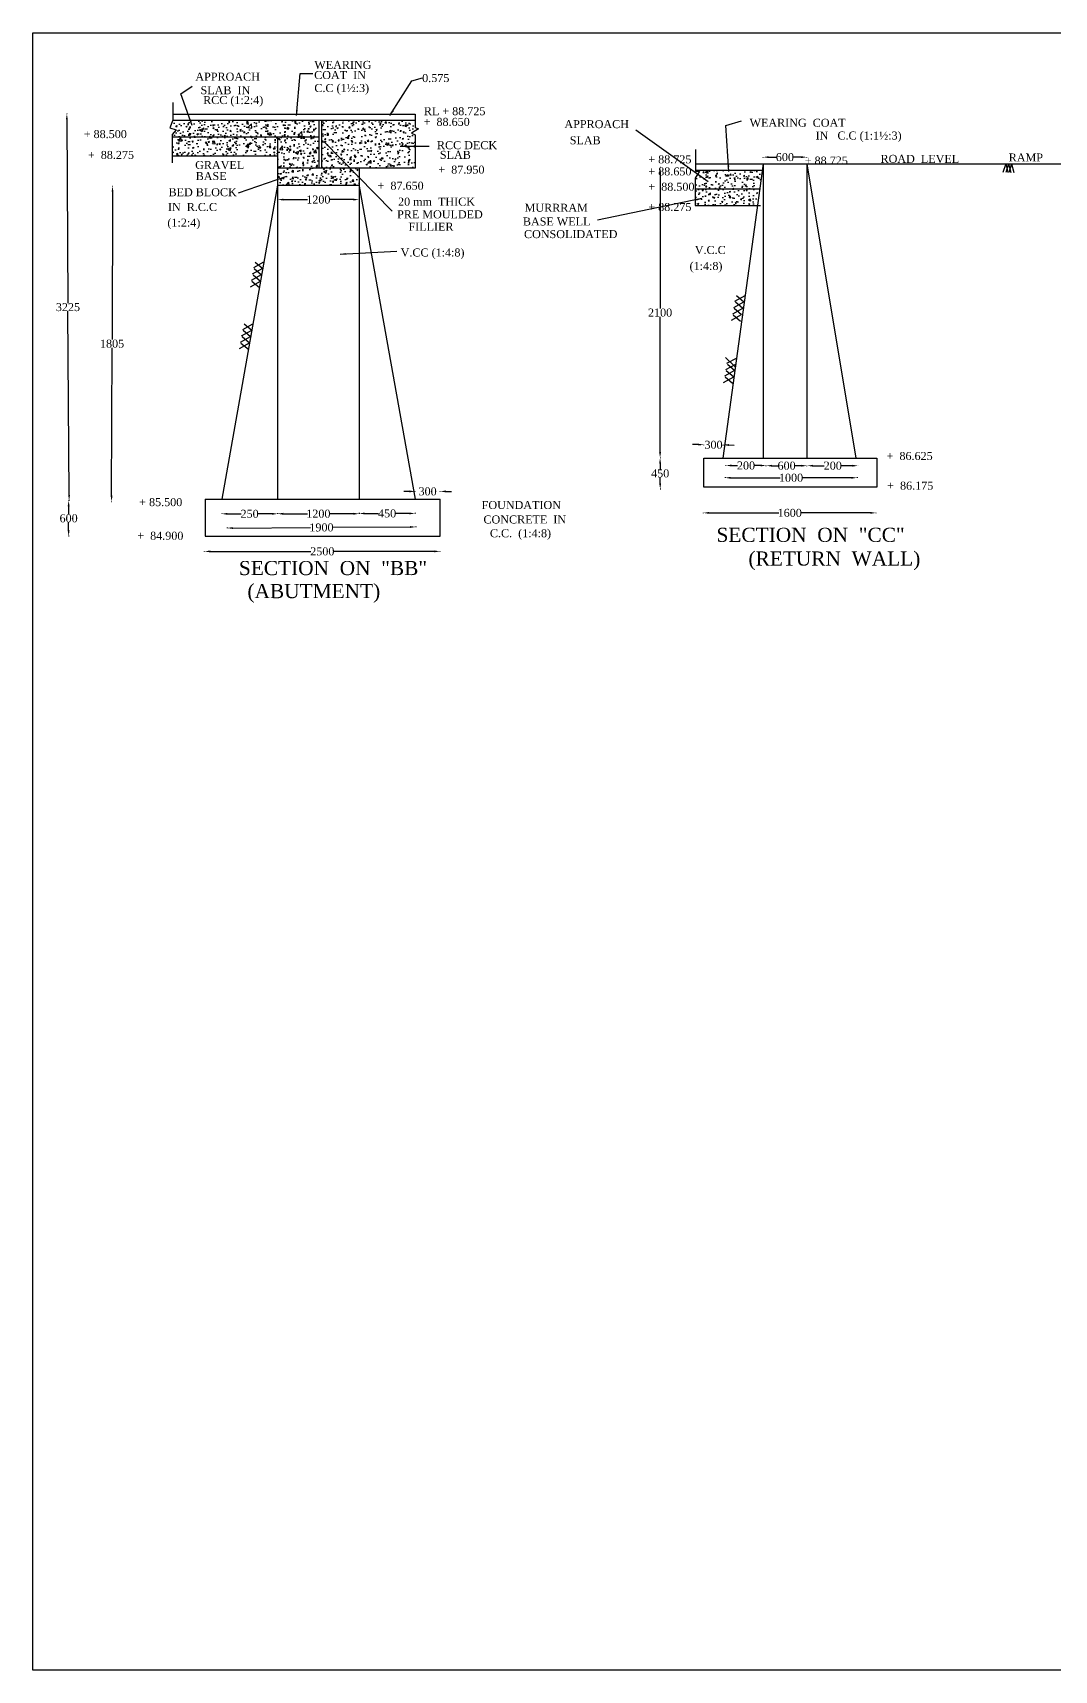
# Model space of a CAD drawing. Header units: millimetres. Extents: x 999 to 27716, y 555 to 17945.
# Drawn here: x 999 to 11843, y 555 to 17945 of the extents above; entities that cross this region are included whole.
import ezdxf

# ---------------------------------------------------------------- set-up
doc = ezdxf.new("R2010")
doc.units = ezdxf.units.MM
doc.header["$MEASUREMENT"] = 0
for name, color, linetype in [('DIM', 5, 'Continuous'), ('DWG.LINE', 10, 'Continuous'), ('HATCH', 2, 'Continuous'), ('TEXT', 7, 'Continuous')]:
    doc.layers.add(name, color=color, linetype=linetype)
doc.layers.add('DO LINE', color=3, linetype='Continuous', plot=False)
doc.layers.add('TITLE', color=7, linetype='Continuous', lineweight=30)
doc.styles.get("Standard").update_dxf_attribs({"font": 'TIMES.TTF', "height": 85})
doc.dimstyles.get("Standard").update_dxf_attribs({"dimtxt": 85, "dimasz": 60, "dimexe": 0.18, "dimexo": 0.0625, "dimgap": 0.09, "dimtad": 0, "dimtih": 1, "dimtoh": 1, "dimdec": 0, "dimzin": 0, "dimdsep": 46, "dimtxsty": 'Standard', "dimcen": 300, "dimclre": 256, "dimclrt": 4, "dimadec": 0, "dimazin": 0, "dimtfac": 1, "dimtdec": 0, "dimtofl": 0, "dimtmove": 0, "dimatfit": 3, "dimfxl": 5, "dimfxlon": 1, "dimtolj": 1, "dimtzin": 0, "dimarcsym": 0})
pattern_1 = [(50, (0, 0), (143.45204, -12.5504), [15, -165]), (355, (0, 0), (-27.7503, 150.4384), [12, -132]), (100.4514, (11.95, -1.05), (115.7019, 137.8879), [12.748, -140.2284]), (46.1842, (0, 40), (213.4482, -33.1038), [22.5, -247.5]), (96.6356, (17.79, 37.24), (186.9325, 194.8236), [19.122, -210.3426]), (351.1842, (0, 40), (186.9324, 194.8237), [18, -198]), (21, (20, 30), (119.3814, -80.5238), [15, -165]), (326, (20, 30), (48.6631, 145.03), [12, -132]), (71.4514, (29.95, 23.29), (168.0445, 64.5061), [12.748, -140.2284]), (37.5, (0, 0), (2.43197, 66.57877), [0, -130.4, 0, -134, 0, -132.5]), (7.5, (0, 0), (52.6139, 78.88234), [0, -76.4, 0, -127.4, 0, -50.5]), (327.5, (-44.6, 0), (106.76449, -4.51097), [0, -50, 0, -156, 0, -207]), (317.5, (-64.6, 0), (116.63723, 20.021), [0, -65, 0, -103.6, 0, -147])]

# ---------------------------------------------------------------- blocks, each defined once
blk = doc.blocks.new('*D2')
at = {"layer": 'Defpoints', "color": 0, "ltscale": 0.2}
for p in [(2823, 12371), (5323, 12437), (5323, 12371)]:
    blk.add_point(p, dxfattribs=at)
at = {"layer": 'DIM', "lineweight": -2, "ltscale": 0.2}
for p, q in [((2823, 12432), (2823, 12437)), ((5323, 12432), (5323, 12437))]:
    blk.add_line(p, q, dxfattribs=at)
at = {"layer": 'DIM', "color": 0, "lineweight": -2, "ltscale": 0.2}
for p, q in [((2883, 12437), (3951, 12437)), ((5263, 12437), (4195, 12437))]:
    blk.add_line(p, q, dxfattribs=at)
at = {"layer": 'DIM', "color": 0, "ltscale": 0.2}
for points in [[(2883, 12447), (2883, 12427), (2823, 12437)], [(5263, 12447), (5263, 12427), (5323, 12437)]]:
    blk.add_solid(points, dxfattribs=at)
at = {"layer": 'DIM', "color": 4, "ltscale": 0.2, "insert": (4073, 12437), "char_height": 85, "attachment_point": 5}
blk.add_mtext('\\A1;2500', dxfattribs=at)
blk = doc.blocks.new('*D3')
at = {"layer": 'Defpoints', "color": 0, "ltscale": 0.2}
for p in [(3005, 12993), (3598, 12993), (3598, 12836)]:
    blk.add_point(p, dxfattribs=at)
at = {"layer": 'DIM', "lineweight": -2, "ltscale": 0.2}
for p, q in [((3005, 12841), (3005, 12836)), ((3598, 12841), (3598, 12836))]:
    blk.add_line(p, q, dxfattribs=at)
at = {"layer": 'DIM', "color": 0, "lineweight": -2, "ltscale": 0.2}
for p, q in [((3065, 12836), (3211, 12836)), ((3538, 12836), (3392, 12836))]:
    blk.add_line(p, q, dxfattribs=at)
at = {"layer": 'DIM', "color": 0, "ltscale": 0.2}
for points in [[(3065, 12846), (3065, 12826), (3005, 12836)], [(3538, 12846), (3538, 12826), (3598, 12836)]]:
    blk.add_solid(points, dxfattribs=at)
at = {"layer": 'DIM', "color": 4, "ltscale": 0.2, "insert": (3301, 12836), "char_height": 85, "attachment_point": 5}
blk.add_mtext('\\A1;250', dxfattribs=at)
blk = doc.blocks.new('*D4')
at = {"layer": 'Defpoints', "color": 0, "ltscale": 0.2}
for p in [(3598, 12993), (4464, 12993), (4464, 12837)]:
    blk.add_point(p, dxfattribs=at)
at = {"layer": 'DIM', "lineweight": -2, "ltscale": 0.2}
for p, q in [((3598, 12842), (3598, 12837)), ((4464, 12842), (4464, 12837))]:
    blk.add_line(p, q, dxfattribs=at)
at = {"layer": 'DIM', "color": 0, "lineweight": -2, "ltscale": 0.2}
for p, q in [((3658, 12837), (3915, 12837)), ((4404, 12837), (4147, 12837))]:
    blk.add_line(p, q, dxfattribs=at)
at = {"layer": 'DIM', "color": 0, "ltscale": 0.2}
for points in [[(3658, 12847), (3658, 12827), (3598, 12837)], [(4404, 12847), (4404, 12827), (4464, 12837)]]:
    blk.add_solid(points, dxfattribs=at)
at = {"layer": 'DIM', "color": 4, "ltscale": 0.2, "insert": (4031, 12837), "char_height": 85, "attachment_point": 5}
blk.add_mtext('\\A1;1200', dxfattribs=at)
blk = doc.blocks.new('*D5')
at = {"layer": 'Defpoints', "color": 0, "ltscale": 0.2}
for p in [(4464, 12993), (5058, 12993), (5058, 12840)]:
    blk.add_point(p, dxfattribs=at)
at = {"layer": 'DIM', "lineweight": -2, "ltscale": 0.2}
for p, q in [((4464, 12845), (4464, 12840)), ((5058, 12845), (5058, 12840))]:
    blk.add_line(p, q, dxfattribs=at)
at = {"layer": 'DIM', "color": 0, "lineweight": -2, "ltscale": 0.2}
for p, q in [((4524, 12840), (4670, 12840)), ((4998, 12840), (4852, 12840))]:
    blk.add_line(p, q, dxfattribs=at)
at = {"layer": 'DIM', "color": 0, "ltscale": 0.2}
for points in [[(4524, 12850), (4524, 12830), (4464, 12840)], [(4998, 12850), (4998, 12830), (5058, 12840)]]:
    blk.add_solid(points, dxfattribs=at)
at = {"layer": 'DIM', "color": 4, "ltscale": 0.2, "insert": (4761, 12840), "char_height": 85, "attachment_point": 5}
blk.add_mtext('\\A1;450', dxfattribs=at)
blk = doc.blocks.new('*D6')
at = {"layer": 'Defpoints', "color": 0, "ltscale": 0.2}
for p in [(5325, 13074), (5058, 12993), (5325, 12993)]:
    blk.add_point(p, dxfattribs=at)
at = {"layer": 'DIM', "color": 0, "lineweight": -2, "ltscale": 0.2}
for p, q in [((4998, 13074), (4938, 13074)), ((5385, 13074), (5445, 13074))]:
    blk.add_line(p, q, dxfattribs=at)
at = {"layer": 'DIM', "lineweight": -2, "ltscale": 0.2}
for p, q in [((5058, 13069), (5058, 13074)), ((5325, 13069), (5325, 13074))]:
    blk.add_line(p, q, dxfattribs=at)
at = {"layer": 'DIM', "color": 0, "ltscale": 0.2}
for points in [[(4998, 13084), (4998, 13064), (5058, 13074)], [(5385, 13084), (5385, 13064), (5325, 13074)]]:
    blk.add_solid(points, dxfattribs=at)
at = {"layer": 'DIM', "color": 4, "ltscale": 0.2, "insert": (5191, 13074), "char_height": 85, "attachment_point": 5}
blk.add_mtext('\\A1;300', dxfattribs=at)
blk = doc.blocks.new('*D7')
at = {"layer": 'Defpoints', "color": 0, "ltscale": 0.2}
for p in [(3063, 12701), (5065, 12713), (5066, 12697)]:
    blk.add_point(p, dxfattribs=at)
at = {"layer": 'DIM', "color": 0, "lineweight": -2, "ltscale": 0.2}
for p, q in [((5006, 12696), (4180, 12691)), ((3123, 12685), (3948, 12690))]:
    blk.add_line(p, q, dxfattribs=at)
at = {"layer": 'DIM', "lineweight": -2, "ltscale": 0.2}
for p, q in [((5066, 12702), (5066, 12696)), ((3063, 12690), (3063, 12684))]:
    blk.add_line(p, q, dxfattribs=at)
at = {"layer": 'DIM', "color": 0, "ltscale": 0.2}
for points in [[(3123, 12695), (3123, 12675), (3063, 12685)], [(5005, 12706), (5006, 12686), (5066, 12697)]]:
    blk.add_solid(points, dxfattribs=at)
at = {"layer": 'DIM', "color": 4, "ltscale": 0.2, "insert": (4064, 12691), "char_height": 85, "attachment_point": 5}
blk.add_mtext('\\A1;1900', dxfattribs=at)
blk = doc.blocks.new('*D8')
at = {"layer": 'Defpoints', "color": 0, "ltscale": 0.2}
for p in [(1843, 16317), (1846, 16317), (1832, 12968)]:
    blk.add_point(p, dxfattribs=at)
at = {"layer": 'DIM', "color": 0, "lineweight": -2, "ltscale": 0.2}
for p, q in [((1846, 16257), (1841, 14686)), ((1836, 13028), (1841, 14599))]:
    blk.add_line(p, q, dxfattribs=at)
at = {"layer": 'DIM', "lineweight": -2, "ltscale": 0.2}
for p, q in [((1843, 16317), (1847, 16317)), ((1832, 12968), (1836, 12968))]:
    blk.add_line(p, q, dxfattribs=at)
at = {"layer": 'DIM', "color": 0, "ltscale": 0.2}
for points in [[(1836, 16257), (1856, 16257), (1846, 16317)], [(1826, 13028), (1846, 13028), (1836, 12968)]]:
    blk.add_solid(points, dxfattribs=at)
at = {"layer": 'DIM', "color": 4, "ltscale": 0.2, "insert": (1841, 14643), "char_height": 85, "attachment_point": 5}
blk.add_mtext('\\A1;1805', dxfattribs=at)
blk = doc.blocks.new('*D9')
at = {"layer": 'Defpoints', "color": 0, "ltscale": 0.2}
for p in [(1365, 17084), (1385, 12977), (1389, 12977)]:
    blk.add_point(p, dxfattribs=at)
at = {"layer": 'DIM', "lineweight": -2, "ltscale": 0.2}
for p, q in [((1365, 17084), (1361, 17084)), ((1389, 12977), (1385, 12977))]:
    blk.add_line(p, q, dxfattribs=at)
at = {"layer": 'DIM', "color": 0, "lineweight": -2, "ltscale": 0.2}
for p, q in [((1361, 17024), (1373, 15074)), ((1385, 13037), (1373, 14987))]:
    blk.add_line(p, q, dxfattribs=at)
at = {"layer": 'DIM', "color": 0, "ltscale": 0.2}
for points in [[(1371, 17024), (1351, 17024), (1361, 17084)], [(1395, 13037), (1375, 13037), (1385, 12977)]]:
    blk.add_solid(points, dxfattribs=at)
at = {"layer": 'DIM', "color": 4, "ltscale": 0.2, "insert": (1373, 15031), "char_height": 85, "attachment_point": 5}
blk.add_mtext('\\A1;3225', dxfattribs=at)
blk = doc.blocks.new('*D10')
at = {"layer": 'Defpoints', "color": 0, "ltscale": 0.2}
for p in [(1385, 12977), (1380, 12599), (1385, 12599)]:
    blk.add_point(p, dxfattribs=at)
at = {"layer": 'DIM', "lineweight": -2, "ltscale": 0.2}
for p, q in [((1385, 12977), (1380, 12977)), ((1385, 12599), (1380, 12599))]:
    blk.add_line(p, q, dxfattribs=at)
at = {"layer": 'DIM', "color": 0, "lineweight": -2, "ltscale": 0.2}
for p, q in [((1380, 12917), (1380, 12831)), ((1380, 12659), (1380, 12745))]:
    blk.add_line(p, q, dxfattribs=at)
at = {"layer": 'DIM', "color": 0, "ltscale": 0.2}
for points in [[(1370, 12917), (1390, 12917), (1380, 12977)], [(1370, 12659), (1390, 12659), (1380, 12599)]]:
    blk.add_solid(points, dxfattribs=at)
at = {"layer": 'DIM', "color": 4, "ltscale": 0.2, "insert": (1380, 12788), "char_height": 85, "attachment_point": 5}
blk.add_mtext('\\A1;600', dxfattribs=at)
blk = doc.blocks.new('*D11')
at = {"layer": 'Defpoints', "color": 0, "ltscale": 0.2}
for p in [(3598, 16325), (4464, 16325), (4464, 16173)]:
    blk.add_point(p, dxfattribs=at)
at = {"layer": 'DIM', "lineweight": -2, "ltscale": 0.2}
for p, q in [((3598, 16178), (3598, 16172)), ((4464, 16178), (4464, 16172))]:
    blk.add_line(p, q, dxfattribs=at)
at = {"layer": 'DIM', "color": 0, "lineweight": -2, "ltscale": 0.2}
for p, q in [((3658, 16173), (3915, 16173)), ((4404, 16173), (4147, 16173))]:
    blk.add_line(p, q, dxfattribs=at)
at = {"layer": 'DIM', "color": 0, "ltscale": 0.2}
for points in [[(3658, 16183), (3658, 16163), (3598, 16173)], [(4404, 16183), (4404, 16163), (4464, 16173)]]:
    blk.add_solid(points, dxfattribs=at)
at = {"layer": 'DIM', "color": 4, "ltscale": 0.2, "insert": (4031, 16173), "char_height": 85, "attachment_point": 5}
blk.add_mtext('\\A1;1200', dxfattribs=at)
blk = doc.blocks.new('*D12')
at = {"layer": 'Defpoints', "color": 0, "ltscale": 0.2}
for p in [(8752, 16553), (9216, 16624), (9216, 16553)]:
    blk.add_point(p, dxfattribs=at)
at = {"layer": 'DIM', "lineweight": -2, "ltscale": 0.2}
for p, q in [((8752, 16619), (8752, 16624)), ((9216, 16619), (9216, 16624))]:
    blk.add_line(p, q, dxfattribs=at)
at = {"layer": 'DIM', "color": 0, "lineweight": -2, "ltscale": 0.2}
for p, q in [((8812, 16624), (8894, 16624)), ((9156, 16624), (9073, 16624))]:
    blk.add_line(p, q, dxfattribs=at)
at = {"layer": 'DIM', "color": 0, "ltscale": 0.2}
for points in [[(8812, 16634), (8812, 16614), (8752, 16624)], [(9156, 16634), (9156, 16614), (9216, 16624)]]:
    blk.add_solid(points, dxfattribs=at)
at = {"layer": 'DIM', "color": 4, "ltscale": 0.2, "insert": (8984, 16624), "char_height": 85, "attachment_point": 5}
blk.add_mtext('\\A1;600', dxfattribs=at)
blk = doc.blocks.new('*D13')
at = {"layer": 'Defpoints', "color": 0, "ltscale": 0.2}
for p in [(7675, 16515), (7659, 13431), (7675, 13431)]:
    blk.add_point(p, dxfattribs=at)
at = {"layer": 'DIM', "lineweight": -2, "ltscale": 0.2}
for p, q in [((7664, 16515), (7659, 16515)), ((7664, 13431), (7659, 13431))]:
    blk.add_line(p, q, dxfattribs=at)
at = {"layer": 'DIM', "color": 0, "lineweight": -2, "ltscale": 0.2}
for p, q in [((7659, 16455), (7659, 15016)), ((7659, 13491), (7659, 14929))]:
    blk.add_line(p, q, dxfattribs=at)
at = {"layer": 'DIM', "color": 0, "ltscale": 0.2}
for points in [[(7649, 16455), (7669, 16455), (7659, 16515)], [(7649, 13491), (7669, 13491), (7659, 13431)]]:
    blk.add_solid(points, dxfattribs=at)
at = {"layer": 'DIM', "color": 4, "ltscale": 0.2, "insert": (7659, 14973), "char_height": 85, "attachment_point": 5}
blk.add_mtext('\\A1;2100', dxfattribs=at)
blk = doc.blocks.new('*D14')
at = {"layer": 'Defpoints', "color": 0, "ltscale": 0.2}
for p in [(7659, 13431), (7675, 13431), (7676, 13099)]:
    blk.add_point(p, dxfattribs=at)
at = {"layer": 'DIM', "lineweight": -2, "ltscale": 0.2}
for p, q in [((7664, 13431), (7659, 13431)), ((7665, 13099), (7660, 13099))]:
    blk.add_line(p, q, dxfattribs=at)
at = {"layer": 'DIM', "color": 0, "lineweight": -2, "ltscale": 0.2}
for p, q in [((7659, 13371), (7660, 13308)), ((7660, 13159), (7660, 13221))]:
    blk.add_line(p, q, dxfattribs=at)
at = {"layer": 'DIM', "color": 0, "ltscale": 0.2}
for points in [[(7669, 13371), (7649, 13370), (7659, 13431)], [(7670, 13159), (7650, 13159), (7660, 13099)]]:
    blk.add_solid(points, dxfattribs=at)
at = {"layer": 'DIM', "color": 4, "ltscale": 0.2, "insert": (7660, 13265), "char_height": 85, "attachment_point": 5}
blk.add_mtext('\\A1;450', dxfattribs=at)
blk = doc.blocks.new('*D15')
at = {"layer": 'Defpoints', "color": 0, "ltscale": 0.2}
for p in [(8327, 13568), (8123, 13431), (8325, 13428)]:
    blk.add_point(p, dxfattribs=at)
at = {"layer": 'DIM', "color": 0, "lineweight": -2, "ltscale": 0.2}
for p, q in [((8064, 13571), (8004, 13572)), ((8387, 13567), (8447, 13566))]:
    blk.add_line(p, q, dxfattribs=at)
at = {"layer": 'DIM', "lineweight": -2, "ltscale": 0.2}
for p, q in [((8124, 13565), (8124, 13570)), ((8327, 13563), (8327, 13568))]:
    blk.add_line(p, q, dxfattribs=at)
at = {"layer": 'DIM', "color": 0, "ltscale": 0.2}
for points in [[(8064, 13581), (8064, 13561), (8124, 13570)], [(8387, 13577), (8387, 13557), (8327, 13568)]]:
    blk.add_solid(points, dxfattribs=at)
at = {"layer": 'DIM', "color": 4, "ltscale": 0.2, "insert": (8226, 13569), "char_height": 85, "attachment_point": 5}
blk.add_mtext('\\A1;300', dxfattribs=at)
blk = doc.blocks.new('*D16')
at = {"layer": 'Defpoints', "color": 0, "ltscale": 0.2}
for p in [(8357, 13326), (8786, 13349), (8786, 13326)]:
    blk.add_point(p, dxfattribs=at)
at = {"layer": 'DIM', "lineweight": -2, "ltscale": 0.2}
for p, q in [((8357, 13344), (8357, 13349)), ((8786, 13344), (8786, 13349))]:
    blk.add_line(p, q, dxfattribs=at)
at = {"layer": 'DIM', "color": 0, "lineweight": -2, "ltscale": 0.2}
for p, q in [((8417, 13349), (8481, 13349)), ((8726, 13349), (8662, 13349))]:
    blk.add_line(p, q, dxfattribs=at)
at = {"layer": 'DIM', "color": 0, "ltscale": 0.2}
for points in [[(8417, 13359), (8417, 13339), (8357, 13349)], [(8726, 13359), (8726, 13339), (8786, 13349)]]:
    blk.add_solid(points, dxfattribs=at)
at = {"layer": 'DIM', "color": 4, "ltscale": 0.2, "insert": (8571, 13349), "char_height": 85, "attachment_point": 5}
blk.add_mtext('\\A1;200', dxfattribs=at)
blk = doc.blocks.new('*D17')
at = {"layer": 'Defpoints', "color": 0, "ltscale": 0.2}
for p in [(8786, 13326), (9218, 13347), (9218, 13326)]:
    blk.add_point(p, dxfattribs=at)
at = {"layer": 'DIM', "lineweight": -2, "ltscale": 0.2}
for p, q in [((8786, 13342), (8786, 13347)), ((9218, 13342), (9218, 13347))]:
    blk.add_line(p, q, dxfattribs=at)
at = {"layer": 'DIM', "color": 0, "lineweight": -2, "ltscale": 0.2}
for p, q in [((8846, 13347), (8913, 13347)), ((9158, 13347), (9091, 13347))]:
    blk.add_line(p, q, dxfattribs=at)
at = {"layer": 'DIM', "color": 0, "ltscale": 0.2}
for points in [[(8846, 13357), (8846, 13337), (8786, 13347)], [(9158, 13357), (9158, 13337), (9218, 13347)]]:
    blk.add_solid(points, dxfattribs=at)
at = {"layer": 'DIM', "color": 4, "ltscale": 0.2, "insert": (9002, 13347), "char_height": 85, "attachment_point": 5}
blk.add_mtext('\\A1;600', dxfattribs=at)
blk = doc.blocks.new('*D18')
at = {"layer": 'Defpoints', "color": 0, "ltscale": 0.2}
for p in [(9223, 13346), (9761, 13347), (9761, 13346)]:
    blk.add_point(p, dxfattribs=at)
at = {"layer": 'DIM', "lineweight": -2, "ltscale": 0.2}
for p, q in [((9223, 13346), (9223, 13347)), ((9761, 13346), (9761, 13347))]:
    blk.add_line(p, q, dxfattribs=at)
at = {"layer": 'DIM', "color": 0, "lineweight": -2, "ltscale": 0.2}
for p, q in [((9283, 13347), (9401, 13347)), ((9701, 13347), (9583, 13347))]:
    blk.add_line(p, q, dxfattribs=at)
at = {"layer": 'DIM', "color": 0, "ltscale": 0.2}
for points in [[(9283, 13357), (9283, 13337), (9223, 13347)], [(9701, 13357), (9701, 13337), (9761, 13347)]]:
    blk.add_solid(points, dxfattribs=at)
at = {"layer": 'DIM', "color": 4, "ltscale": 0.2, "insert": (9492, 13347), "char_height": 85, "attachment_point": 5}
blk.add_mtext('\\A1;200', dxfattribs=at)
blk = doc.blocks.new('*D19')
at = {"layer": 'Defpoints', "color": 0, "ltscale": 0.2}
for p in [(8348, 13225), (9750, 13225), (9750, 13219)]:
    blk.add_point(p, dxfattribs=at)
at = {"layer": 'DIM', "lineweight": -2, "ltscale": 0.2}
for p, q in [((8348, 13224), (8348, 13219)), ((9750, 13224), (9750, 13219))]:
    blk.add_line(p, q, dxfattribs=at)
at = {"layer": 'DIM', "color": 0, "lineweight": -2, "ltscale": 0.2}
for p, q in [((8408, 13219), (8933, 13219)), ((9690, 13219), (9165, 13219))]:
    blk.add_line(p, q, dxfattribs=at)
at = {"layer": 'DIM', "color": 0, "ltscale": 0.2}
for points in [[(8408, 13229), (8408, 13209), (8348, 13219)], [(9690, 13229), (9690, 13209), (9750, 13219)]]:
    blk.add_solid(points, dxfattribs=at)
at = {"layer": 'DIM', "color": 4, "ltscale": 0.2, "insert": (9049, 13219), "char_height": 85, "attachment_point": 5}
blk.add_mtext('\\A1;1000', dxfattribs=at)
blk = doc.blocks.new('*D20')
at = {"layer": 'Defpoints', "color": 0, "ltscale": 0.2}
for p in [(8118, 12844), (9952, 12846), (9952, 12844)]:
    blk.add_point(p, dxfattribs=at)
at = {"layer": 'DIM', "lineweight": -2, "ltscale": 0.2}
for p, q in [((8118, 12844), (8118, 12847)), ((9952, 12844), (9952, 12847))]:
    blk.add_line(p, q, dxfattribs=at)
at = {"layer": 'DIM', "color": 0, "lineweight": -2, "ltscale": 0.2}
for p, q in [((8178, 12846), (8919, 12846)), ((9892, 12846), (9151, 12846))]:
    blk.add_line(p, q, dxfattribs=at)
at = {"layer": 'DIM', "color": 0, "ltscale": 0.2}
for points in [[(8178, 12856), (8178, 12836), (8118, 12846)], [(9892, 12856), (9892, 12836), (9952, 12846)]]:
    blk.add_solid(points, dxfattribs=at)
at = {"layer": 'DIM', "color": 4, "ltscale": 0.2, "insert": (9035, 12846), "char_height": 85, "attachment_point": 5}
blk.add_mtext('\\A1;1600', dxfattribs=at)

msp = doc.modelspace()

# ---------------------------------------------------------------- hatches: boundary and pattern name
at = {"layer": 'HATCH', "ltscale": 0.2}
h = msp.add_hatch(dxfattribs=at)
h.set_pattern_fill('AR-CONC', color=256, scale=50, style=0)
h.paths.add_polyline_path([(4035.1, 16839.5), (3597.5, 16839.5), (3597.5, 16325), (4463.8, 16325), (4463.8, 16505.2), (4035.1, 16505.2)])
h.paths.add_polyline_path([(4035.1, 17017.2), (2484.7, 17017.2), (2455.3, 16934.5), (2521.4, 16915.2), (2478.9, 16864.1), (2478.9, 16839.5), (4035.1, 16839.5)])
h.paths.add_polyline_path([(3597.5, 16839.5), (2478.9, 16839.5), (2478.9, 16638.8), (3597.5, 16638.8)])
h = msp.add_hatch(dxfattribs=at)
h.set_pattern_fill('AR-CONC', color=256, scale=20, style=0)
h.set_pattern_definition(pattern_1)
h.paths.add_polyline_path([(5060, 16860.4), (5019.9, 16878.3), (5095.9, 16925.4), (5059.9, 16937.1), (5059.9, 17017.2), (4063.5, 17017.2), (4063.5, 16505.2), (5060, 16505.2)])
h.paths.add_polyline_path([(4035.1, 16839.5), (3597.5, 16839.5), (3597.5, 16505.2), (4035.1, 16505.2)])
h.paths.add_polyline_path([(4035.1, 17017.2), (2484.7, 17017.2), (2455.3, 16934.5), (2521.4, 16915.2), (2478.9, 16864.1), (2478.9, 16839.5), (4035.1, 16839.5)])
h.paths.add_polyline_path([(3597.5, 16839.5), (2478.9, 16839.5), (2478.9, 16638.8), (3597.5, 16638.8)])
h = msp.add_hatch(dxfattribs=at)
h.set_pattern_fill('AR-CONC', color=256, scale=20, style=0)
h.set_pattern_definition(pattern_1)
h.paths.add_polyline_path([(3597.5, 16505.2), (3597.5, 16325), (4463.8, 16325), (4463.8, 16505.2)])
h = msp.add_hatch(dxfattribs=at)
h.set_pattern_fill('AR-CONC', color=256, scale=20, style=0)
h.set_pattern_definition(pattern_1)
h.paths.add_polyline_path([(8742.6, 16487.4), (8033.8, 16487.4), (8033.8, 16476.5), (8077.2, 16476.5), (8030.3, 16399), (8030.3, 16285.8), (8715.1, 16285.8)])
h.paths.add_polyline_path([(8715.1, 16285.8), (8030.3, 16285.8), (8030.3, 16108.7), (8690.9, 16108.7)])

# ---------------------------------------------------------------- linework, layer by layer
at = {"layer": 'DO LINE', "ltscale": 0.2}
for points in [[(8751.5, 16553.2), (8751.5, 13428.1)], [(9215.8, 16553.2), (9215.8, 13428.1)]]:
    msp.add_lwpolyline(points, dxfattribs=at)
at = {"layer": 'DWG.LINE', "ltscale": 0.2}
for points in [[(2484.7, 17205.5), (2484.7, 17017.2), (2455.3, 16934.5), (2521.4, 16915.2), (2478.9, 16864.1), (2478.9, 16565.3)], [(2484.7, 17079.9), (5059.9, 17079.9)], [(5059.9, 17079.9), (5059.9, 16937.1), (5095.9, 16925.4), (5019.9, 16878.3), (5060, 16860.4), (5060, 16505.2), (3597.5, 16505.2)], [(2484.7, 17017.2), (5059.5, 17017.2)], [(4035.1, 17017.2), (4035.1, 16505.2)], [(4063.5, 17017.2), (4063.5, 16505.2)], [(2478.9, 16839.5), (4036.3, 16839.5)], [(3597.5, 16839.5), (3597.5, 16325), (3005, 12993.5)], [(8033.8, 16706.6), (8033.8, 16476.5), (8077.2, 16476.5), (8030.3, 16399), (8030.3, 16108.7), (8724.5, 16108.7)], [(2478.9, 16638.8), (3597.5, 16638.8)], [(8033.8, 16553.2), (13172, 16553.2)], [(8751.5, 16553.2), (8325.2, 13428.1)], [(9215.8, 16553.2), (9738.4, 13428.1)], [(4463.8, 16505.2), (4463.8, 16317.4), (5058, 12993.5)], [(8033.8, 16487.4), (8745.7, 16487.4)], [(3597.5, 16325), (4463.8, 16325)], [(3597.5, 16325), (3597.5, 12993.5)], [(4463.8, 16317.4), (4463.8, 12993.5)], [(8030.3, 16285.8), (8723.5, 16285.8)], [(8122.5, 13428.1), (9960.7, 13428.1), (9960.7, 13118.9), (8122.5, 13118.9), (8122.5, 13428.1)], [(2827.9, 12993.5), (5324.6, 12993.5)], [(2827.9, 12993.5), (2827.9, 12599.1), (5324.6, 12599.1), (5324.6, 12993.5)]]:
    msp.add_lwpolyline(points, dxfattribs=at)
at = {"layer": 'HATCH', "ltscale": 0.2}
for points in [[(11328, 16553.2), (11297.5, 16461)], [(11328, 16553.2), (11351, 16459.9)], [(11359, 16553.2), (11328.5, 16461)], [(11359, 16553.2), (11382, 16459.9)], [(11390.7, 16553.2), (11360.2, 16461)], [(11390.7, 16553.2), (11413.7, 16459.9)], [(3345.1, 15451.1), (3452.7, 15510.6)], [(3361.6, 15509.4), (3440.5, 15442.3)], [(3309.1, 15248.4), (3416.6, 15307.9)], [(3321.3, 15317.2), (3428.9, 15376.7)], [(3325.6, 15306.7), (3404.5, 15239.6)], [(3333.2, 15383.8), (3440.7, 15443.3)], [(3337.8, 15375.5), (3416.7, 15308.4)], [(3349.7, 15442), (3428.6, 15375)], [(8453.2, 15095.3), (8560.8, 15154.8)], [(8469.7, 15153.6), (8548.6, 15086.5)], [(8429.4, 14961.4), (8537, 15020.9)], [(8441.2, 15027.9), (8548.8, 15087.4)], [(8445.9, 15019.7), (8524.8, 14952.6)], [(8457.7, 15086.2), (8536.6, 15019.1)], [(3216.4, 14727.3), (3324, 14786.8)], [(3228.4, 14794.7), (3335.9, 14854.2)], [(3232.9, 14785.6), (3311.8, 14718.5)], [(3244.9, 14852.9), (3323.8, 14785.9)], [(8417.2, 14892.6), (8524.7, 14952.1)], [(8433.7, 14950.9), (8512.6, 14883.8)], [(3192.3, 14592), (3299.9, 14651.5)], [(3204.6, 14660.8), (3312.1, 14720.3)], [(3208.9, 14650.2), (3287.8, 14583.2)], [(3221.1, 14719.1), (3300, 14652)], [(8353, 14497.1), (8457.4, 14397.2)], [(8368.6, 14434.5), (8476.2, 14494)], [(8332.6, 14231.8), (8440.1, 14291.3)], [(8344.8, 14300.6), (8452.3, 14360.1)], [(8349.1, 14290), (8428, 14223)], [(8356.6, 14367.1), (8464.2, 14426.6)], [(8361.3, 14358.8), (8440.2, 14291.8)], [(8373.1, 14425.4), (8452, 14358.3)]]:
    msp.add_lwpolyline(points, dxfattribs=at)
at = {"layer": 'TITLE', "lineweight": 30, "ltscale": 0.2}
msp.add_lwpolyline([(999.1, 17945), (27562.3, 17945), (27562.3, 554.9), (999.1, 554.9)], close=True, dxfattribs=at)

# ---------------------------------------------------------------- texts
at = {"layer": 'TEXT'}
for s, height, p in [('WEARING', 85, (3988.6, 17561.4)), ('APPROACH', 85, (2725.2, 17436.2)), ('COAT  IN', 85, (3986.5, 17453.6)), ('C.C (1½:3)', 85, (3988.6, 17315.6)), ('0.575', 85, (5133.4, 17421.4)), ('SLAB  IN', 85, (2780.5, 17292.3)), ('RCC (1:2:4)', 85, (2808.1, 17187.7)), ('RL + 88.725', 85, (5151.2, 17069.6)), ('+  88.650', 85, (5148.5, 16956.2)), ('+ 88.500', 85, (1540.2, 16826.3)), ('APPROACH', 85, (6643.1, 16932.2)), ('WEARING  COAT', 85, (8609, 16946.7)), ('IN   C.C (1:1½:3)', 85, (9310, 16810.9)), ('RCC DECK', 85, (5290.1, 16708.7)), ('SLAB', 85, (6699.9, 16760.7)), ('+  88.275', 85, (1584.5, 16605.1)), ('GRAVEL', 85, (2723.2, 16498.2)), ('+  87.950', 85, (5305, 16449.2)), ('SLAB', 85, (5321.2, 16606)), ('+ 88.725', 85, (7534.3, 16558.2)), ('+ 88.725', 85, (9194.5, 16545.1)), ('ROAD  LEVEL', 85, (9999.5, 16563.5)), ('RAMP', 85, (11360.1, 16577.9)), ('BASE', 85, (2729, 16380.9)), ('+  87.650', 85, (4659.3, 16278)), ('+ 88.650', 85, (7534.3, 16430.2)), ('+  88.500', 85, (7534.3, 16267)), ('BED BLOCK', 85, (2440.8, 16209.1)), ('20 mm  THICK', 85, (4877.1, 16108.8)), ('IN  R.C.C', 85, (2434.7, 16052.2)), ('PRE MOULDED', 85, (4866.8, 15974)), ('MURRRAM', 85, (6221.3, 16044.3)), ('+ 88.275', 85, (7534.3, 16052.2)), ('(1:2:4)', 85, (2428.5, 15886.1)), ('FILLIER', 85, (4987.8, 15842.8)), ('BASE WELL', 85, (6202.4, 15898.2)), ('CONSOLIDATED', 85, (6214.4, 15764.2)), ('V.CC (1:4:8)', 85, (4904.8, 15569.1)), ('V.C.C', 85, (8027.5, 15596)), ('(1:4:8)', 85, (7971.6, 15425.6)), ('+  86.625', 85, (10063.2, 13407.9)), ('+  86.175', 85, (10069.5, 13092.9)), ('+ 85.500', 85, (2129.1, 12917.7)), ('FOUNDATION', 85, (5764.5, 12887.3)), ('CONCRETE  IN', 85, (5784, 12733.7)), ('+  84.900', 85, (2108.7, 12560.9)), ('C.C.  (1:4:8)', 85, (5852.4, 12587.4)), ('SECTION  ON  "CC"', 150, (8257.6, 12538.2)), ('(RETURN  WALL)', 150, (8596.9, 12286.3)), ('SECTION  ON  "BB"', 150, (3187.6, 12185.2)), ('(ABUTMENT)', 150, (3278.3, 11940.4))]:
    msp.add_text(s, height=height, dxfattribs=at).set_placement(p)

# ---------------------------------------------------------------- dimensions: what is measured, and where the dimension line sits
at = {"layer": 'DIM', "ltscale": 0.2}
for p1, p2, distance, text, picture, middle in [((1365.1, 17084.2), (1388.9, 12977), -4, '3225', '*D9', (1373, 15030.6)), ((8751.5, 16553.2), (9215.8, 16553.2), 70.5, '600', '*D12', (8983.6, 16623.7)), ((7675, 16514.9), (7675, 13430.6), -15.9, '2100', '*D13', (7659, 14972.8)), ((1832.2, 12968.2), (1842.8, 16316.9), -3.6, '1805', '*D8', (1841.1, 14642.6)), ((3597.5, 16325), (4463.8, 16325), -152.4, '1200', '*D11', (4030.7, 16172.6)), ((8122.5, 13430.6), (8325.2, 13428.1), 139.6, '300', '*D15', (8225.6, 13568.9)), ((7676.4, 13099.2), (7675, 13430.6), 15.9, '450', '*D14', (7659.8, 13264.8)), ((8357.4, 13325.8), (8785.5, 13325.8), 22.7, '200', '*D16', (8571.4, 13348.6)), ((8785.5, 13325.8), (9218.4, 13325.8), 21.3, '600', '*D17', (9001.9, 13347.1)), ((9222.6, 13346.4), (9761.5, 13346.4), 0.2, '200', '*D18', (9492.1, 13346.6)), ((8347.6, 13225.2), (9749.8, 13225.2), -5.9, '1000', '*D19', (9048.7, 13219.3)), ((5058, 12993.5), (5324.6, 12993.5), 80, '300', '*D6', (5191.3, 13073.5)), ((1384.7, 12977), (1384.7, 12598.7), -4.3, '600', '*D10', (1380.4, 12787.8)), ((3005, 12993.5), (3597.5, 12993.5), -157.4, '250', '*D3', (3301.3, 12836.1)), ((3597.5, 12993.5), (4463.8, 12993.5), -156.2, '1200', '*D4', (4030.7, 12837.3)), ((4463.8, 12993.5), (5058, 12993.5), -153.5, '450', '*D5', (4760.9, 12840)), ((8117.6, 12843.7), (9952, 12843.7), 2.6, '1600', '*D20', (9034.8, 12846.3)), ((3062.6, 12701.4), (5065.5, 12713.3), -16.8, '1900', '*D7', (4064.1, 12690.6))]:
    dim = msp.add_aligned_dim(p1=p1, p2=p2, distance=distance, text=text, dimstyle='Standard', dxfattribs=at)
    dim.commit()
    dim.dimension.update_dxf_attribs({"geometry": picture, "text_midpoint": middle})
dim = msp.add_aligned_dim(p1=(2822.9, 12371.2), p2=(5322.9, 12371.2), distance=65.8, dimstyle='Standard', dxfattribs=at)
dim.commit()
dim.dimension.update_dxf_attribs({"geometry": '*D2', "text_midpoint": (4072.9, 12437.1)})

# ---------------------------------------------------------------- leaders
for points in [[(4088.2, 16791.8), (4815.5, 16052)], [(4899.8, 16740.9), (5206.2, 16740.9)]]:
    msp.add_leader(points, dimstyle='Standard', override={"dimgap": 0.09, "dimtad": 0}, dxfattribs=at)
at = {"layer": 'DWG.LINE', "ltscale": 0.2}
for points in [[(3797.6, 17065), (3837.7, 17512.9), (3973.8, 17512.9)], [(4790.7, 17065.8), (5022.9, 17433.8), (5135.1, 17465.8)], [(2692.3, 16961), (2572.2, 17296.9), (2692.3, 17376.9)], [(8167.6, 16363.4), (7403.1, 16910.7)], [(8387.2, 16473), (8355.1, 16961), (8523.3, 17009)], [(3693.5, 16417), (3180.9, 16241)], [(8103.1, 16184), (6993.2, 15954)], [(4262.2, 15593.1), (4862.9, 15625.1)]]:
    msp.add_leader(points, dimstyle='Standard', override={"dimgap": 0.09, "dimtad": 0}, dxfattribs=at)

doc.saveas('drawing.dxf')
